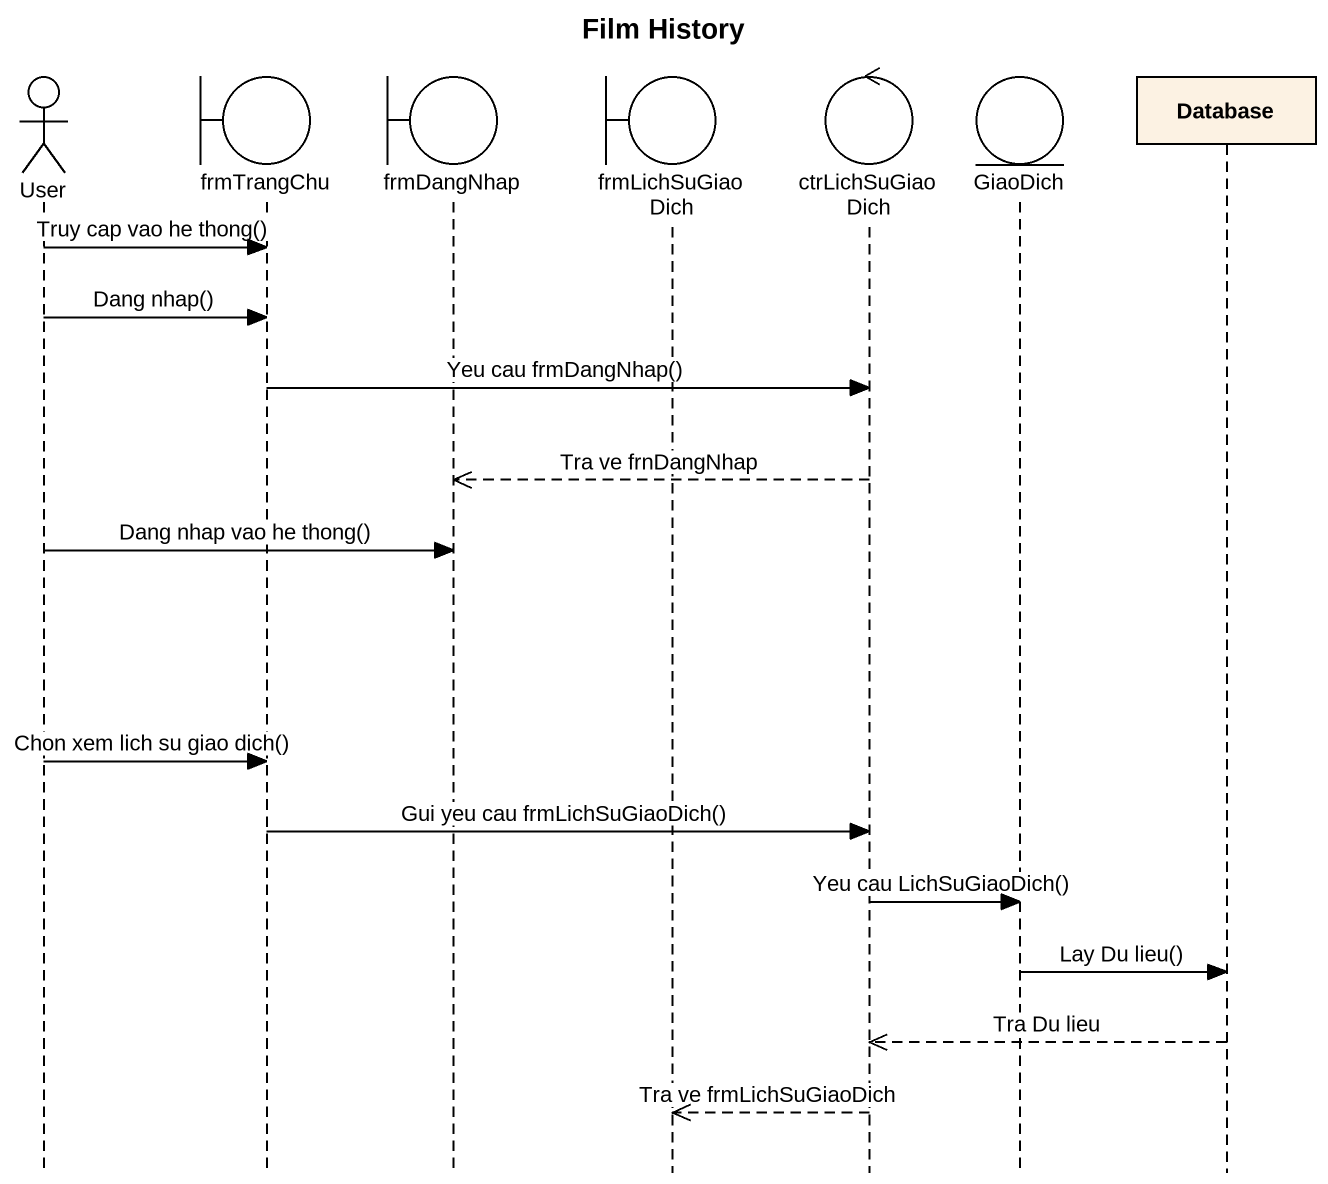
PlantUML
@startuml
title Film History
hide footbox
actor User
boundary frmTrangChu
boundary frmDangNhap
boundary frmLichSuGiaoDich
control ctrLichSuGiaoDich
entity GiaoDich
participant "Database" as Database_

User -> frmTrangChu : Truy cap vao he thong()
User -> frmTrangChu : Dang nhap()
frmTrangChu -> ctrLichSuGiaoDich : Yeu cau frmDangNhap()
ctrLichSuGiaoDich -->> frmDangNhap : Tra ve frnDangNhap
User -> frmDangNhap : Dang nhap vao he thong()
User -> frmTrangChu : Chon xem lich su giao dich()
frmTrangChu -> ctrLichSuGiaoDich : Gui yeu cau frmLichSuGiaoDich()
ctrLichSuGiaoDich -> GiaoDich : Yeu cau LichSuGiaoDich()
GiaoDich -> Database_ : Lay Du lieu()
Database_ -->> ctrLichSuGiaoDich : Tra Du lieu
ctrLichSuGiaoDich -->> frmLichSuGiaoDich : Tra ve frmLichSuGiaoDich
@enduml
